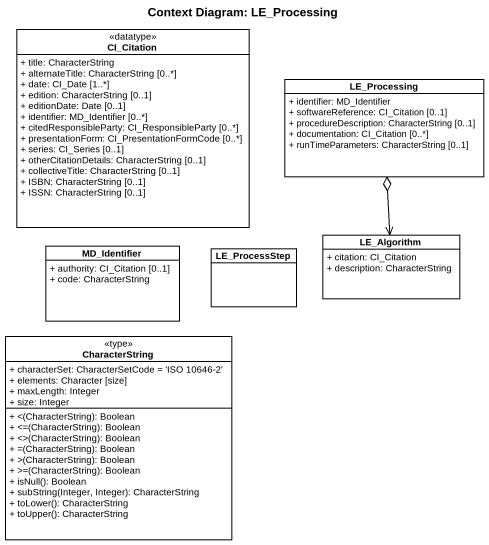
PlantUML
@startuml
title Context Diagram: LE_Processing
hide circle
hide empty members
skinparam classAttributeIconSize 0
class CI_Citation <<datatype>> {
  + title: CharacterString
  + alternateTitle: CharacterString [0..*]
  + date: CI_Date [1..*]
  + edition: CharacterString [0..1]
  + editionDate: Date [0..1]
  + identifier: MD_Identifier [0..*]
  + citedResponsibleParty: CI_ResponsibleParty [0..*]
  + presentationForm: CI_PresentationFormCode [0..*]
  + series: CI_Series [0..1]
  + otherCitationDetails: CharacterString [0..1]
  + collectiveTitle: CharacterString [0..1]
  + ISBN: CharacterString [0..1]
  + ISSN: CharacterString [0..1]
}
class LE_Processing {
  + identifier: MD_Identifier
  + softwareReference: CI_Citation [0..1]
  + procedureDescription: CharacterString [0..1]
  + documentation: CI_Citation [0..*]
  + runTimeParameters: CharacterString [0..1]
}
class MD_Identifier {
  + authority: CI_Citation [0..1]
  + code: CharacterString
}
class LE_ProcessStep
class LE_Algorithm {
  + citation: CI_Citation
  + description: CharacterString
}
class CharacterString <<type>> {
  + characterSet: CharacterSetCode = 'ISO 10646-2'
  + elements: Character [size]
  + maxLength: Integer
  + size: Integer
  + <(CharacterString): Boolean
  + <=(CharacterString): Boolean
  + <>(CharacterString): Boolean
  + =(CharacterString): Boolean
  + >(CharacterString): Boolean
  + >=(CharacterString): Boolean
  + isNull(): Boolean
  + subString(Integer, Integer): CharacterString
  + toLower(): CharacterString
  + toUpper(): CharacterString
}
LE_Algorithm <-up-o LE_Processing
@enduml
